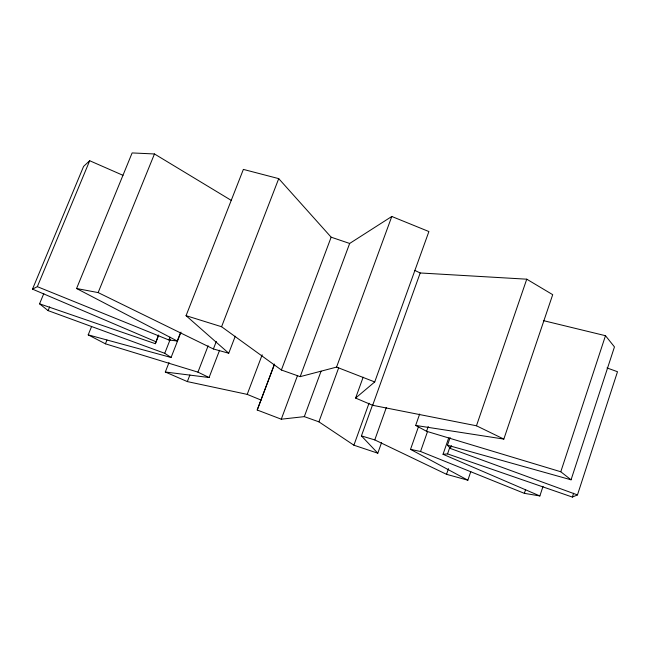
<?xml version="1.0" encoding="UTF-8"?>
<svg xmlns="http://www.w3.org/2000/svg" width="650" height="650" viewBox="0 0 650 650"><rect width="100%" height="100%" fill="white"/><g stroke="black" fill="none" stroke-linecap="round" stroke-linejoin="round"><path stroke-width="0.97" d="M43.81 293.564L39.561 303.818L155.374 343.696L158.413 335.108M448.646 438.076L443.032 454.285L447.541 453.903L572.366 497.071L577.468 494.918L617.5 371.727L607.011 367.933M450.125 437.531L447.468 445.201L571.058 479.806L614.461 346.905L605.483 335.701L543.384 320.621M572.366 497.071L573.617 493.236M571.058 479.806L560.788 471.762L605.483 335.701M418.567 426.457L410.524 449.361L420.55 451.49L524.355 493.342L539.866 495.942L543.034 486.338M524.355 493.342L525.631 489.523M419.673 414.017L415.651 425.433L503.831 439.083L552.703 294.669L526.752 279.191L420.201 272.967L414.708 270.376M372.726 404.438L361.424 435.898L374.774 439.912L446.517 474.313L467.862 480.196L470.811 471.567M363.155 377.195L355.599 398.076L372.653 405.299L476.458 425.782L526.752 279.191M447.541 453.903L449.857 447.192M577.468 494.918L450.385 448.459L451.368 445.608M446.517 474.313L448.484 468.601M560.788 471.762L426.571 431.291L428.244 426.514M420.55 451.49L427.578 431.397M374.774 439.912L386.327 407.55M274.276 364.609L257.213 410.012L281.279 419.201L304.314 416.634L318.898 421.834L353.901 445.209L377.804 453.196L381.534 442.707M355.599 398.076L374.725 381.948L428.902 231.546L391.796 216.474L349.659 243.457L300.178 376.651L281.393 370.012L221.577 326.731L186.062 315.673L243.368 169.406L278.728 178.628L331.151 237.193L349.659 243.457M353.901 445.209L369.029 403.187M372.653 405.299L420.201 272.967M318.898 421.834L338.691 367.794M300.178 376.651L336.562 367.104L391.796 216.474M304.314 416.634L321.059 371.215M281.279 419.201L297.448 375.733M257.213 410.012L274.592 364.049M281.393 370.012L331.151 237.193M169.008 362.578L165.311 372.011L187.338 381.591L247.203 394.379L262.178 354.803M231.319 200.419L154.464 153.961L132.129 152.929L76.57 288.511L98.142 292.589L213.395 348.977L228.735 353.234L235.251 336.221M165.311 372.011L209.081 377.528L219.602 350.196M209.081 377.528L197.949 372.141L208.146 345.767M221.577 326.731L278.728 178.628M213.395 348.977L216.312 341.429M187.338 381.591L189.898 374.985M155.821 341.689L32.5 289.136L37.343 286.658L168.878 339.991L169.991 337.163M181.009 332.134L171.08 357.484L164.751 353.299L170.308 339.162M168.878 339.991L177.206 341.006L180.521 332.548M155.374 343.696L158.722 335.221M197.949 372.141L105.422 343.817L106.933 340.064M98.142 292.589L154.464 153.961M105.422 343.817L88.205 334.864L91.626 326.414M164.751 353.299L48.124 310.627L49.668 306.898M32.5 289.136L83.59 166.408L89.692 160.729L122.988 175.321M37.343 286.658L89.692 160.729M88.205 334.864L171.08 357.484M336.562 367.104L374.725 381.948M247.203 394.379L261.056 400.067M443.032 454.285L539.866 495.942M476.458 425.782L503.831 439.083M76.57 288.511L177.206 341.006M415.651 425.433L426.571 431.291M410.524 449.361L467.862 480.196M39.561 303.818L48.124 310.627M186.062 315.673L228.735 353.234M361.424 435.898L377.804 453.196M447.468 445.201L450.385 448.459"/></g></svg>
